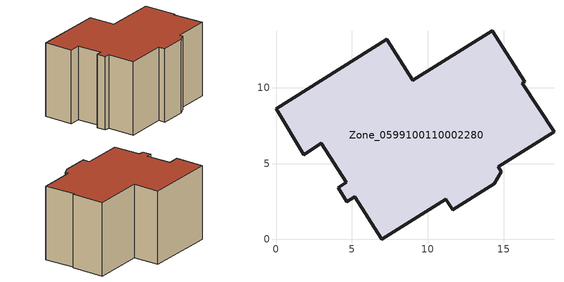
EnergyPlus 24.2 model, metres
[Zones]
Zone_0599100110002280
 floor ground (C_G): 5.2,2.83 4.67,2.49 4.09,3.42 4.61,3.75 2.98,6.35 1.82,5.59 0,8.59 7.3,13.18 9,10.47 14.25,13.76 16.37,10.38 16.22,10.29 18.3,7.1 14.62,4.78 14.82,4.44 14.36,3.68 11.63,1.94 11.18,2.64 6.97,0 z0
 wall outside (C_F): 1.82,5.59 2.98,6.35 4.61,3.75 4.09,3.42 4.67,2.49 5.2,2.83 6.97,0 11.18,2.64 11.63,1.94 14.36,3.68 14.82,4.44 14.62,4.78 18.3,7.1 16.22,10.29 16.37,10.38 14.25,13.76 9,10.47 7.3,13.18 0,8.59 1.82,5.59 z0:8.94
 roof outside (C_R): 14.82,4.44 14.62,4.78 18.3,7.1 16.22,10.29 16.37,10.38 14.25,13.76 9,10.47 7.3,13.18 0,8.59 1.82,5.59 2.98,6.35 4.61,3.75 4.09,3.42 4.67,2.49 5.2,2.83 6.97,0 11.18,2.64 11.63,1.94 14.36,3.68 z8.94
[BUILDING]
Pand.0599100110002280: North Axis=0; Terrain=City; Loads Convergence Tolerance Value=0.04; Temperature Convergence Tolerance Value=0.4; Solar Distribution=FullExterior; Maximum Number of Warmup Days=25; Minimum Number of Warmup Days=1
[Site:Location]
Rotterdam.The.Hague.AP_ZH_NLD Design_Conditions: Latitude=51.96; Longitude=4.45; Time Zone=1; Elevation=-4.5
[SITE:GROUNDTEMPERATURE:BUILDINGSURFACE]
18, 18, 18, 18, 18, 18, 18, 18, 18, 18, 18, 18
[MATERIAL] Thermal Absorptance=0.9; Solar Absorptance=0.7; Visible Absorptance=0.7
Name | Roughness | Thickness | Conductivity | Density | Specific Heat
G.D.2015-2018 | MediumSmooth | 0.15 | 0.0428571 | 540 | 1210
F.D.2015-2018 | Rough | 0.3 | 0.0666667 | 1920 | 840
R.D.2015-2018 | MediumRough | 0.2 | 0.0333333 | 1500 | 1000
[CONSTRUCTION]
C_G: G.D.2015-2018
C_F: F.D.2015-2018
C_R: R.D.2015-2018
[ZONE]
Zone_0599100110002280: Type=1; Multiplier=1; Ceiling Height=Autocalculate; Volume=Autocalculate; Floor Area=autocalculate; Part of Total Floor Area=Yes
[ZONEINFILTRATION:DESIGNFLOWRATE]
Infil_Zone_0599100110002280: Zone or ZoneList or Space or SpaceList=Zone_0599100110002280; Schedule=AlwaysOn; Design Flow Rate Calculation Method=Flow/Area; Flow Rate per Floor Area=0.0021; Constant Term Coefficient=1; Temperature Term Coefficient=0; Velocity Term Coefficient=0; Velocity Squared Term Coefficient=0
[HVACTEMPLATE:ZONE:IDEALLOADSAIRSYSTEM]
Zone_0599100110002280: Maximum Heating Supply Air Temperature=50; Minimum Cooling Supply Air Temperature=13; Maximum Heating Supply Air Humidity Ratio=0.0156; Minimum Cooling Supply Air Humidity Ratio=0.0077; Heating Limit=NoLimit; Cooling Limit=NoLimit; Dehumidification Control Type=ConstantSensibleHeatRatio; Cooling Sensible Heat Ratio=0.7; Dehumidification Setpoint=60; Humidification Control Type=None; Humidification Setpoint=30; Outdoor Air Method=None; Outdoor Air Flow Rate per Person=0.00944; Outdoor Air Flow Rate per Zone Floor Area=0; Outdoor Air Flow Rate per Zone=0; Demand Controlled Ventilation Type=None; Outdoor Air Economizer Type=NoEconomizer; Heat Recovery Type=None; Sensible Heat Recovery Effectiveness=0.7; Latent Heat Recovery Effectiveness=0.65
[ZONECONTROL:THERMOSTAT]
ThermostatControl_Zone_0599100110002280: Zone or ZoneList=Zone_0599100110002280; Control Type Schedule=DualSetpointControlType; Control 1=Thermostat_Zone_0599100110002280; Temperature Difference Between Cutout And Setpoint=0
[THERMOSTATSETPOINT:DUALSETPOINT]
Thermostat_Zone_0599100110002280: Heating Setpoint Temperature Schedule=HeatingSetpoint_Zone_0599100110002280; Cooling Setpoint Temperature Schedule=CoolingSetpoint_Zone_0599100110002280
[SCHEDULE:COMPACT]
HeatingSetpoint_Zone_0599100110002280: Through: 12/31, For: AllDays, Until: 24:00, 21
CoolingSetpoint_Zone_0599100110002280: Through: 12/31, For: AllDays, Until: 24:00, 24
DualSetpointControlType: Through: 12/31, For: AllDays, Until: 24:00, 4
AlwaysOn: Through: 12/31, For: AllDays, Until: 24:00, 1
